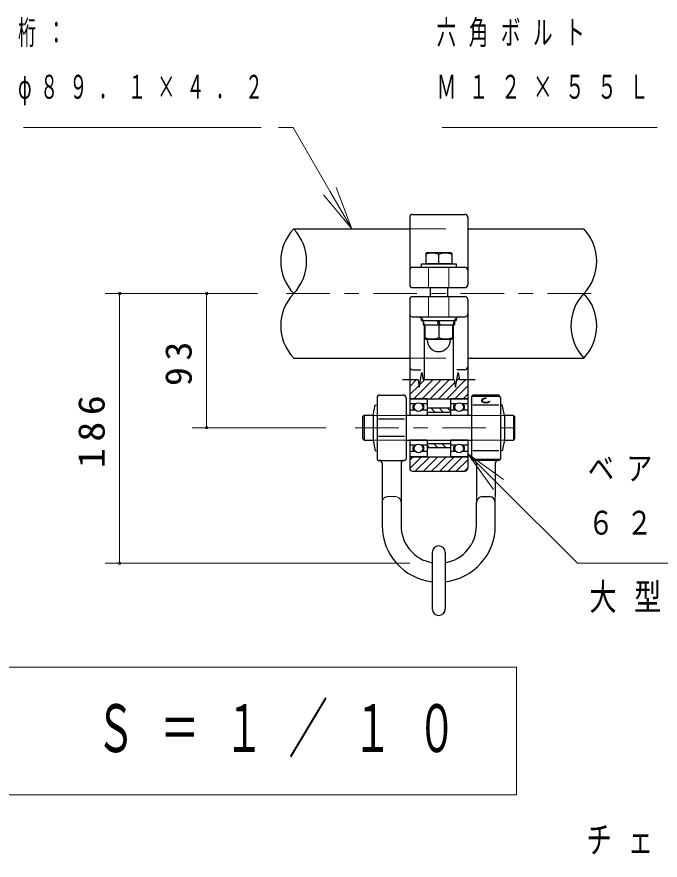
# Model space of a CAD drawing. Units: millimetres on the paper, with parts at other scales. Extents: x 200 to 618, y 141 to 438.
# Drawn here: x 528.4 to 572.8, y 233.2 to 291.4 of the extents above; entities that cross this region are included whole.
import ezdxf

# ---------------------------------------------------------------- set-up
doc = ezdxf.new("R2010")
doc.units = ezdxf.units.MM
doc.linetypes.add('USER1', pattern=[4.5, 2.5, -2])
doc.linetypes.add('USER2', pattern=[6, 3, -1, 1, -1])
doc.layers.add('線', color=2, linetype='Continuous', lineweight=25)
doc.layers.add('補助', color=2, linetype='Continuous', lineweight=13)
doc.styles.add('ＭＳ ゴシック', font='')
doc.styles.get('ＭＳ ゴシック').set_extended_font_data('MS Gothic')

# ---------------------------------------------------------------- blocks, each defined once
blk = doc.blocks.new('dimension_origin')
at = {"color": 0, "linetype": 'Continuous', "lineweight": -2}
blk.add_circle((0, 0), 1.25, dxfattribs=at)

msp = doc.modelspace()

# ---------------------------------------------------------------- linework, layer by layer
at = {"layer": '線', "color": 7}
for p, q in [((555.516, 277.55), (555.516, 272.9)), ((555.716, 277.75), (559.316, 277.75)), ((559.516, 277.55), (559.516, 272.9)), ((547.516, 276.75), (555.516, 276.75)), ((559.516, 276.75), (567.516, 276.75)), ((555.716, 274.1), (559.316, 274.1)), ((555.716, 272.7), (559.316, 272.7)), ((555.516, 271.89), (555.516, 263.89)), ((555.716, 272.09), (559.316, 272.09)), ((559.516, 271.89), (559.516, 263.89)), ((555.716, 270.69), (556.016, 270.69)), ((556.016, 270.69), (559.016, 270.69)), ((559.016, 270.69), (559.316, 270.69)), ((556.516, 270.19), (556.516, 266.34)), ((558.516, 270.19), (558.516, 266.34)), ((547.516, 267.84), (555.516, 267.84)), ((559.516, 267.84), (567.516, 267.84)), ((553.466, 265.29), (555.066, 265.29)), ((561.566, 265.29), (559.966, 265.29)), ((552.99, 263.888), (553.143, 264.625)), ((553.143, 264.625), (553.266, 264.6)), ((553.266, 265.09), (553.266, 260.89)), ((553.266, 264.6), (553.266, 261.48)), ((555.266, 265.09), (555.266, 260.89)), ((559.766, 265.09), (559.766, 260.89)), ((561.766, 265.09), (561.766, 260.89)), ((561.888, 264.625), (561.766, 264.6)), ((561.766, 264.6), (561.766, 261.48)), ((562.042, 263.888), (561.888, 264.625)), ((552.366, 263.89), (552.266, 263.79)), ((552.266, 263.79), (552.266, 262.29)), ((552.99, 263.89), (552.366, 263.89)), ((552.99, 263.888), (552.99, 262.192)), ((562.666, 263.89), (562.041, 263.89)), ((562.042, 263.888), (562.042, 262.192)), ((562.766, 263.79), (562.666, 263.89)), ((562.766, 262.29), (562.766, 263.79)), ((552.266, 262.29), (552.366, 262.19)), ((562.666, 262.19), (562.766, 262.29)), ((552.366, 262.19), (552.99, 262.19)), ((552.99, 262.192), (553.143, 261.455)), ((555.516, 262.19), (555.516, 260.24)), ((559.516, 262.19), (559.516, 260.24)), ((562.042, 262.192), (561.888, 261.455)), ((562.041, 262.19), (562.666, 262.19)), ((553.143, 261.455), (553.266, 261.48)), ((561.888, 261.455), (561.766, 261.48)), ((553.366, 260.79), (555.166, 260.79)), ((553.616, 260.59), (553.616, 256.29)), ((554.916, 260.59), (554.916, 256.29)), ((561.666, 260.79), (559.866, 260.79)), ((560.116, 260.59), (560.116, 258.29)), ((561.416, 260.59), (561.416, 258.29)), ((555.716, 260.04), (559.316, 260.04)), ((560.516, 258.29), (561.016, 258.29)), ((560.116, 256.29), (560.116, 257.89)), ((561.416, 256.29), (561.416, 257.89))]:
    msp.add_line(p, q, dxfattribs=at)
at = {"layer": '線', "color": 4, "linetype": 'USER1', "lineweight": 13}
for p, q in [((555.516, 276.75), (559.516, 276.75)), ((556.816, 274.1), (556.816, 272.7)), ((558.216, 274.1), (558.216, 272.7)), ((556.816, 272.09), (556.816, 270.69)), ((558.216, 272.09), (558.216, 270.69)), ((555.516, 267.84), (559.516, 267.84)), ((555.266, 263.89), (552.99, 263.89)), ((562.041, 263.89), (559.766, 263.89)), ((552.99, 262.19), (555.266, 262.19)), ((559.766, 262.19), (562.041, 262.19)), ((554.516, 258.29), (554.016, 258.29)), ((560.116, 258.29), (560.116, 256.29)), ((561.416, 258.29), (561.416, 256.29)), ((553.616, 256.29), (553.616, 257.89)), ((554.916, 256.29), (554.916, 257.89))]:
    msp.add_line(p, q, dxfattribs=at)
at = {"layer": '線'}
for p, q in [((556.616, 275.05), (556.666, 275.1)), ((558.366, 275.1), (556.666, 275.1)), ((558.416, 275.05), (558.366, 275.1)), ((556.616, 275.05), (556.616, 274.35)), ((557.516, 274.35), (557.516, 274.986)), ((558.416, 275.05), (558.416, 274.35)), ((556.316, 274.35), (558.716, 274.35)), ((556.316, 274.1), (556.316, 274.35)), ((556.316, 274.1), (558.716, 274.1)), ((558.416, 274.35), (556.616, 274.35)), ((558.716, 274.35), (558.716, 274.1)), ((556.916, 272.7), (556.916, 272.09)), ((558.116, 272.7), (558.116, 272.09)), ((556.316, 270.69), (558.716, 270.69)), ((556.316, 270.44), (556.316, 270.69)), ((556.316, 270.44), (558.716, 270.44)), ((556.441, 270.44), (558.591, 270.44)), ((556.441, 270.44), (556.441, 270.14)), ((557.499, 270.14), (557.419, 270.44)), ((557.613, 270.14), (557.533, 270.44)), ((558.591, 270.44), (558.591, 270.14)), ((558.716, 270.69), (558.716, 270.44)), ((556.441, 270.14), (558.591, 270.14)), ((556.566, 270.14), (556.566, 269.169)), ((556.566, 270.14), (558.466, 270.14)), ((557.516, 270.14), (557.516, 269.254)), ((558.466, 270.14), (558.466, 269.169)), ((556.566, 269.169), (556.616, 269.14)), ((556.616, 269.14), (558.416, 269.14)), ((556.716, 269.09), (556.716, 269.14)), ((558.316, 269.09), (558.316, 269.14)), ((558.466, 269.169), (558.416, 269.14)), ((555.716, 267.041), (556.279, 267.041)), ((559.316, 267.041), (558.752, 267.041)), ((556.09, 266.34), (555.016, 266.34)), ((556.09, 266.34), (556.178, 265.84)), ((556.178, 265.84), (556.354, 266.84)), ((556.354, 266.84), (556.442, 266.34)), ((557.516, 266.34), (556.442, 266.34)), ((558.59, 266.34), (557.516, 266.34)), ((558.59, 266.34), (558.678, 265.84)), ((558.678, 265.84), (558.854, 266.84)), ((558.854, 266.84), (558.942, 266.34)), ((560.016, 266.34), (558.942, 266.34)), ((559.866, 265.218), (561.666, 265.218)), ((555.516, 265.04), (559.516, 265.04)), ((555.516, 264.98), (555.516, 263.89)), ((555.907, 264.682), (555.516, 264.682)), ((556.656, 265.04), (555.576, 265.04)), ((556.716, 264.682), (556.325, 264.682)), ((556.716, 264.98), (556.716, 263.89)), ((558.316, 264.98), (558.316, 263.89)), ((558.707, 264.682), (558.316, 264.682)), ((559.456, 265.04), (558.376, 265.04)), ((559.516, 264.682), (559.125, 264.682)), ((559.516, 264.98), (559.516, 263.89)), ((559.866, 264.618), (561.666, 264.618)), ((555.907, 264.248), (555.516, 264.248)), ((555.756, 264.59), (555.842, 264.59)), ((555.756, 264.34), (555.842, 264.34)), ((556.716, 264.248), (556.325, 264.248)), ((556.476, 264.59), (556.39, 264.59)), ((556.476, 264.34), (556.39, 264.34)), ((556.716, 264.4), (556.716, 263.89)), ((556.716, 264.4), (558.316, 264.4)), ((556.716, 264.12), (558.316, 264.12)), ((558.316, 264.4), (558.316, 263.89)), ((558.707, 264.248), (558.316, 264.248)), ((558.556, 264.59), (558.642, 264.59)), ((558.556, 264.34), (558.642, 264.34)), ((559.516, 264.248), (559.125, 264.248)), ((559.276, 264.59), (559.19, 264.59)), ((559.276, 264.34), (559.19, 264.34)), ((552.366, 263.89), (552.366, 262.19)), ((555.166, 263.64), (553.366, 263.64)), ((555.516, 263.89), (555.266, 263.89)), ((559.515, 263.89), (555.516, 263.89)), ((556.656, 263.89), (555.576, 263.89)), ((559.456, 263.89), (558.376, 263.89)), ((559.766, 263.89), (559.515, 263.89)), ((562.666, 263.89), (562.666, 262.19)), ((555.166, 262.44), (553.366, 262.44)), ((555.266, 262.19), (555.516, 262.19)), ((555.516, 262.19), (555.516, 261.1)), ((555.516, 262.19), (559.515, 262.19)), ((555.907, 261.832), (555.516, 261.832)), ((556.656, 262.19), (555.576, 262.19)), ((555.756, 261.74), (555.842, 261.74)), ((556.716, 261.832), (556.325, 261.832)), ((556.476, 261.74), (556.39, 261.74)), ((556.716, 262.19), (556.716, 261.68)), ((556.716, 262.19), (556.716, 261.1)), ((556.716, 261.96), (558.316, 261.96)), ((558.316, 262.19), (558.316, 261.1)), ((558.316, 262.19), (558.316, 261.68)), ((558.707, 261.832), (558.316, 261.832)), ((559.456, 262.19), (558.376, 262.19)), ((558.556, 261.74), (558.642, 261.74)), ((559.516, 261.832), (559.125, 261.832)), ((559.276, 261.74), (559.19, 261.74)), ((559.515, 262.19), (559.766, 262.19)), ((559.516, 262.19), (559.516, 261.1)), ((555.907, 261.398), (555.516, 261.398)), ((555.756, 261.49), (555.842, 261.49)), ((556.716, 261.398), (556.325, 261.398)), ((556.476, 261.49), (556.39, 261.49)), ((556.716, 261.68), (558.316, 261.68)), ((558.707, 261.398), (558.316, 261.398)), ((558.556, 261.49), (558.642, 261.49)), ((559.516, 261.398), (559.125, 261.398)), ((559.276, 261.49), (559.19, 261.49)), ((559.866, 261.462), (561.666, 261.462)), ((555.516, 261.04), (559.516, 261.04)), ((556.656, 261.04), (555.576, 261.04)), ((559.456, 261.04), (558.376, 261.04)), ((559.866, 260.862), (561.666, 260.862)), ((557.066, 254.442), (557.066, 250.542)), ((557.966, 254.442), (557.966, 250.542))]:
    msp.add_line(p, q, dxfattribs=at)
at = {"layer": '線', "color": 1, "linetype": 'USER2', "lineweight": 13}
for p, q in [((568.016, 272.295), (547.016, 272.295)), ((551.766, 263.04), (563.266, 263.04))]:
    msp.add_line(p, q, dxfattribs=at)
at = {"layer": '線', "color": 7, "lineweight": 13}
for p, q in [((562.866, 246.528), (497.066, 246.528)), ((562.866, 237.728), (562.866, 246.528)), ((497.066, 237.728), (562.866, 237.728))]:
    msp.add_line(p, q, dxfattribs=at)
at = {"layer": '線'}
for points in [[(560.816, 265.066), (560.773, 265.068), (560.729, 265.067), (560.686, 265.062), (560.645, 265.055), (560.607, 265.045), (560.572, 265.032), (560.541, 265.017), (560.514, 265), (560.493, 264.98), (560.478, 264.96), (560.469, 264.939), (560.466, 264.917), (560.469, 264.895), (560.479, 264.874), (560.495, 264.854), (560.516, 264.835), (560.543, 264.818), (560.574, 264.803), (560.609, 264.79), (560.648, 264.78), (560.689, 264.773), (560.732, 264.769), (560.775, 264.768), (560.819, 264.77), (560.861, 264.776), (560.901, 264.784), (560.938, 264.795), (560.972, 264.809), (561.002, 264.825), (561.026, 264.843), (561.038, 264.855), (561.049, 264.868)], [(560.816, 265.045), (560.778, 265.048), (560.739, 265.047), (560.702, 265.044), (560.665, 265.038), (560.631, 265.029), (560.6, 265.018), (560.572, 265.005), (560.549, 264.989), (560.53, 264.973), (560.517, 264.955), (560.508, 264.936), (560.506, 264.917), (560.509, 264.898), (560.518, 264.879), (560.532, 264.861), (560.551, 264.845), (560.575, 264.83), (560.603, 264.817), (560.635, 264.806), (560.669, 264.797), (560.706, 264.791), (560.743, 264.788), (560.782, 264.788), (560.82, 264.791), (560.857, 264.796), (560.892, 264.804), (560.924, 264.815), (560.952, 264.827), (560.977, 264.842), (560.997, 264.858), (561.002, 264.863), (561.006, 264.868)]]:
    msp.add_lwpolyline(points, dxfattribs=at)
for centre in [(556.116, 264.465), (558.916, 264.465), (556.116, 261.615), (558.916, 261.615)]:
    msp.add_circle(centre, 0.301, dxfattribs=at)
at = {"layer": '線', "color": 7}
for centre, radius, start, end in [((555.716, 277.55), 0.2, 90, 180), ((559.316, 277.55), 0.2, 0, 90), ((555.716, 273.9), 0.2, 90, 180), ((559.316, 273.9), 0.2, 0, 90), ((555.716, 272.9), 0.2, 180, 270), ((559.316, 272.9), 0.2, 270, 0), ((555.716, 271.89), 0.2, 90, 180), ((559.316, 271.89), 0.2, 0, 90), ((555.716, 270.89), 0.2, 180, 270), ((556.016, 270.19), 0.5, 0, 90), ((559.016, 270.19), 0.5, 90, 180), ((559.316, 270.89), 0.2, 270, 0), ((553.466, 265.09), 0.2, 90, 180), ((555.066, 265.09), 0.2, 0, 90), ((559.966, 265.09), 0.2, 90, 180), ((561.566, 265.09), 0.2, 0, 90), ((553.366, 260.89), 0.1, 180, 270), ((553.416, 260.59), 0.2, 0, 90), ((555.116, 260.59), 0.2, 90, 180), ((555.166, 260.89), 0.1, 270, 0), ((559.866, 260.89), 0.1, 180, 270), ((559.916, 260.59), 0.2, 0, 90), ((561.616, 260.59), 0.2, 90, 180), ((561.666, 260.89), 0.1, 270, 0), ((555.716, 260.24), 0.2, 180, 270), ((559.316, 260.24), 0.2, 270, 0), ((560.516, 257.89), 0.4, 90, 180), ((561.016, 257.89), 0.4, 0, 90), ((557.516, 256.29), 3.9, 180, 263.37419), ((557.516, 256.29), 2.6, 180, 260.03323), ((557.516, 256.29), 2.6, 279.96677, 0), ((557.516, 256.29), 3.9, 276.62581, 0)]:
    msp.add_arc(centre, radius, start, end, dxfattribs=at)
at = {"layer": '線'}
for centre, radius, start, end in [((549.858, 274.522), 3.232, 136.44154, 223.55846), ((545.173, 274.522), 3.232, 316.44154, 43.55846), ((565.173, 274.522), 3.232, 316.44154, 43.55846), ((557.066, 273.839), 1.232, 68.58229, 111.41755), ((557.966, 273.839), 1.232, 68.58243, 111.41757), ((549.858, 270.067), 3.232, 136.44154, 223.55846), ((569.858, 270.067), 3.232, 136.44154, 223.55846), ((565.173, 270.067), 3.232, 316.44154, 43.55846), ((557.041, 270.541), 1.372, 249.74445, 290.25555), ((557.991, 270.541), 1.372, 249.74445, 290.25555), ((557.516, 269.09), 0.8, 180, 0), ((555.716, 267.241), 0.2, 180, 270), ((559.316, 267.241), 0.2, 270, 0), ((555.576, 264.98), 0.06, 90, 180), ((556.656, 264.98), 0.06, 0, 90), ((558.376, 264.98), 0.06, 90, 180), ((559.456, 264.98), 0.06, 0, 90), ((556.03, 264.465), 0.301, 155.52375, 204.47625), ((556.073, 264.465), 0.301, 155.52375, 204.47625), ((556.159, 264.465), 0.301, 335.52375, 24.47625), ((556.202, 264.465), 0.301, 335.52375, 24.47625), ((558.83, 264.465), 0.301, 155.52375, 204.47625), ((558.873, 264.465), 0.301, 155.52375, 204.47625), ((558.959, 264.465), 0.301, 335.52375, 24.47625), ((559.002, 264.465), 0.301, 335.52375, 24.47625), ((555.576, 263.95), 0.06, 180, 270), ((556.656, 263.95), 0.06, 270, 0), ((558.376, 263.95), 0.06, 180, 270), ((559.456, 263.95), 0.06, 270, 0), ((555.576, 262.13), 0.06, 90, 180), ((556.03, 261.615), 0.301, 155.52375, 204.47625), ((556.073, 261.615), 0.301, 155.52375, 204.47625), ((556.159, 261.615), 0.301, 335.52375, 24.47625), ((556.202, 261.615), 0.301, 335.52375, 24.47625), ((556.656, 262.13), 0.06, 0, 90), ((558.376, 262.13), 0.06, 90, 180), ((558.83, 261.615), 0.301, 155.52375, 204.47625), ((558.873, 261.615), 0.301, 155.52375, 204.47625), ((558.959, 261.615), 0.301, 335.52375, 24.47625), ((559.002, 261.615), 0.301, 335.52375, 24.47625), ((559.456, 262.13), 0.06, 0, 90), ((555.576, 261.1), 0.06, 180, 270), ((556.656, 261.1), 0.06, 270, 0), ((558.376, 261.1), 0.06, 180, 270), ((559.456, 261.1), 0.06, 270, 0), ((557.516, 254.442), 0.45, 0, 180), ((557.516, 250.542), 0.45, 180, 0)]:
    msp.add_arc(centre, radius, start, end, dxfattribs=at)
at = {"layer": '線', "color": 4, "linetype": 'USER1', "lineweight": 13}
for centre, start, end in [((554.016, 257.89), 90, 180), ((554.516, 257.89), 0, 90)]:
    msp.add_arc(centre, 0.4, start, end, dxfattribs=at)
at = {"layer": '補助'}
for p, q in [((528.889, 283.75), (545.284, 283.75)), ((547.474, 283.75), (546.474, 283.75)), ((550.016, 279.348), (547.474, 283.75)), ((557.745, 283.75), (572.58, 283.75)), ((551.516, 276.75), (550.016, 279.348)), ((550.449, 279.598), (551.516, 276.75)), ((549.583, 279.098), (551.516, 276.75)), ((545.016, 272.295), (534.516, 272.295)), ((535.516, 253.69), (535.516, 272.295)), ((545.016, 272.295), (540.516, 272.295)), ((541.516, 263.04), (541.516, 272.295)), ((555.516, 265.885), (555.971, 266.34)), ((555.802, 265.04), (557.102, 266.34)), ((556.208, 266.011), (556.536, 266.34)), ((556.329, 266.698), (556.372, 266.741)), ((557.516, 266.188), (557.668, 266.34)), ((557.516, 265.622), (558.234, 266.34)), ((558.065, 265.04), (559.365, 266.34)), ((558.759, 266.299), (558.921, 266.461)), ((555.516, 265.319), (556.157, 265.96)), ((556.368, 265.04), (557.516, 266.188)), ((557.516, 265.057), (558.621, 266.162)), ((558.631, 265.04), (559.516, 265.925)), ((556.934, 265.04), (557.516, 265.622)), ((559.196, 265.04), (559.516, 265.359)), ((557.499, 265.04), (557.516, 265.057)), ((557.255, 264.12), (556.975, 264.4)), ((557.821, 264.12), (557.541, 264.4)), ((558.316, 264.191), (558.107, 264.4)), ((549.766, 263.04), (540.516, 263.04)), ((556.867, 261.68), (556.716, 261.831)), ((557.433, 261.68), (557.153, 261.96)), ((557.998, 261.68), (557.718, 261.96)), ((558.316, 261.928), (558.284, 261.96)), ((559.516, 261.245), (561.637, 259.124)), ((561.991, 259.477), (559.516, 261.245)), ((561.284, 258.77), (559.516, 261.245)), ((555.516, 260.794), (555.762, 261.04)), ((555.516, 260.228), (556.328, 261.04)), ((555.893, 260.04), (556.893, 261.04)), ((556.459, 260.04), (557.459, 261.04)), ((557.025, 260.04), (557.516, 260.531)), ((557.516, 260.531), (558.025, 261.04)), ((557.59, 260.04), (558.59, 261.04)), ((558.156, 260.04), (559.156, 261.04)), ((558.722, 260.04), (559.516, 260.834)), ((559.287, 260.04), (559.516, 260.268)), ((561.637, 259.124), (567.071, 253.69)), ((555.516, 253.69), (534.516, 253.69)), ((567.071, 253.69), (568.071, 253.69)), ((568.071, 253.69), (582.303, 253.69))]:
    msp.add_line(p, q, dxfattribs=at)

# ---------------------------------------------------------------- block references
at = {"layer": '補助', "xscale": 0.0667, "yscale": 0.0667}
for p, rotation in [((535.516, 272.295), 270), ((541.516, 272.295), 270), ((541.516, 263.04), 90), ((535.516, 253.69), 90)]:
    msp.add_blockref('dimension_origin', p, dxfattribs=dict(at, rotation=rotation))

# ---------------------------------------------------------------- texts
at = {"layer": '線', "color": 7, "attachment_point": 4, "style": 'ＭＳ ゴシック'}
for s, insert, char_height in [('\\T1.64;\\W0.6;クラッチ詳細図\u3000Ｓ＝１／１０', (498.466, 242.128), 3.299), ('\\T1.63;\\W0.7;チェーン\u3000φ８', (567.694, 234.386), 1.833)]:
    msp.add_mtext(s, dxfattribs=dict(at, insert=insert, char_height=char_height))
at = {"layer": '補助', "style": 'ＭＳ ゴシック'}
for s, insert, char_height, attachment_point in [('\\T1.63;\\W0.55;桁：', (528.514, 291.125), 1.65, 1), ('\\T1.64;\\W0.6;六角ボルト', (557.37, 291.125), 1.65, 1), ('\\T1.63;\\W0.55;φ８９．１×４．２', (528.514, 287.375), 1.65, 1), ('\\T1.64;\\W0.6;Ｍ１２×５５Ｌ', (557.37, 287.375), 1.65, 1), ('\\T1.47;\\W0.8;ベアリング', (567.796, 261.065), 1.65, 1), ('\\T1.47;\\W0.8;６２０３Ｚ', (567.796, 257.315), 1.65, 1), ('\\T1.64;\\W0.75;大型部', (572.516, 252.293), 1.833, 2)]:
    msp.add_mtext(s, dxfattribs=dict(at, insert=insert, char_height=char_height, attachment_point=attachment_point))
at = {"layer": '補助', "char_height": 1.833, "attachment_point": 8, "rotation": 90, "style": 'ＭＳ ゴシック'}
for s, insert in [('\\T1.34;\\W1.05;93', (540.516, 267.667)), ('\\T1.33;\\W1.1;186', (534.516, 262.992))]:
    msp.add_mtext(s, dxfattribs=dict(at, insert=insert))

doc.saveas('drawing.dxf')
